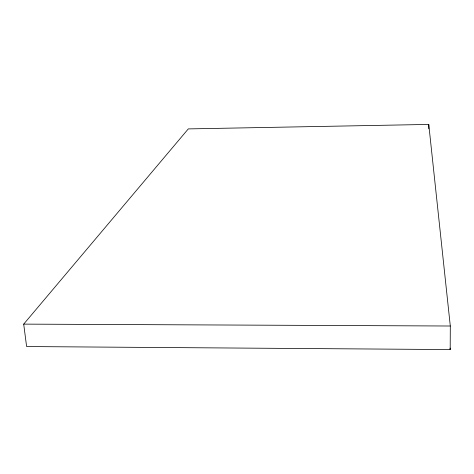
<?xml version="1.0" encoding="UTF-8"?>
<svg xmlns="http://www.w3.org/2000/svg" width="474" height="474" viewBox="0 0 474 474"><rect width="100%" height="100%" fill="white"/><g stroke="black" fill="none" stroke-linecap="round" stroke-linejoin="round"><path stroke-width="0.71" d="M450.193 349.569L450.3 326.011L428.763 124.431L188.302 128.904L23.7 324.121L26.609 346.553L450.193 349.569L450.045 348.094M23.7 324.121L450.3 326.011M428.763 124.431L428.774 128.821"/></g></svg>
